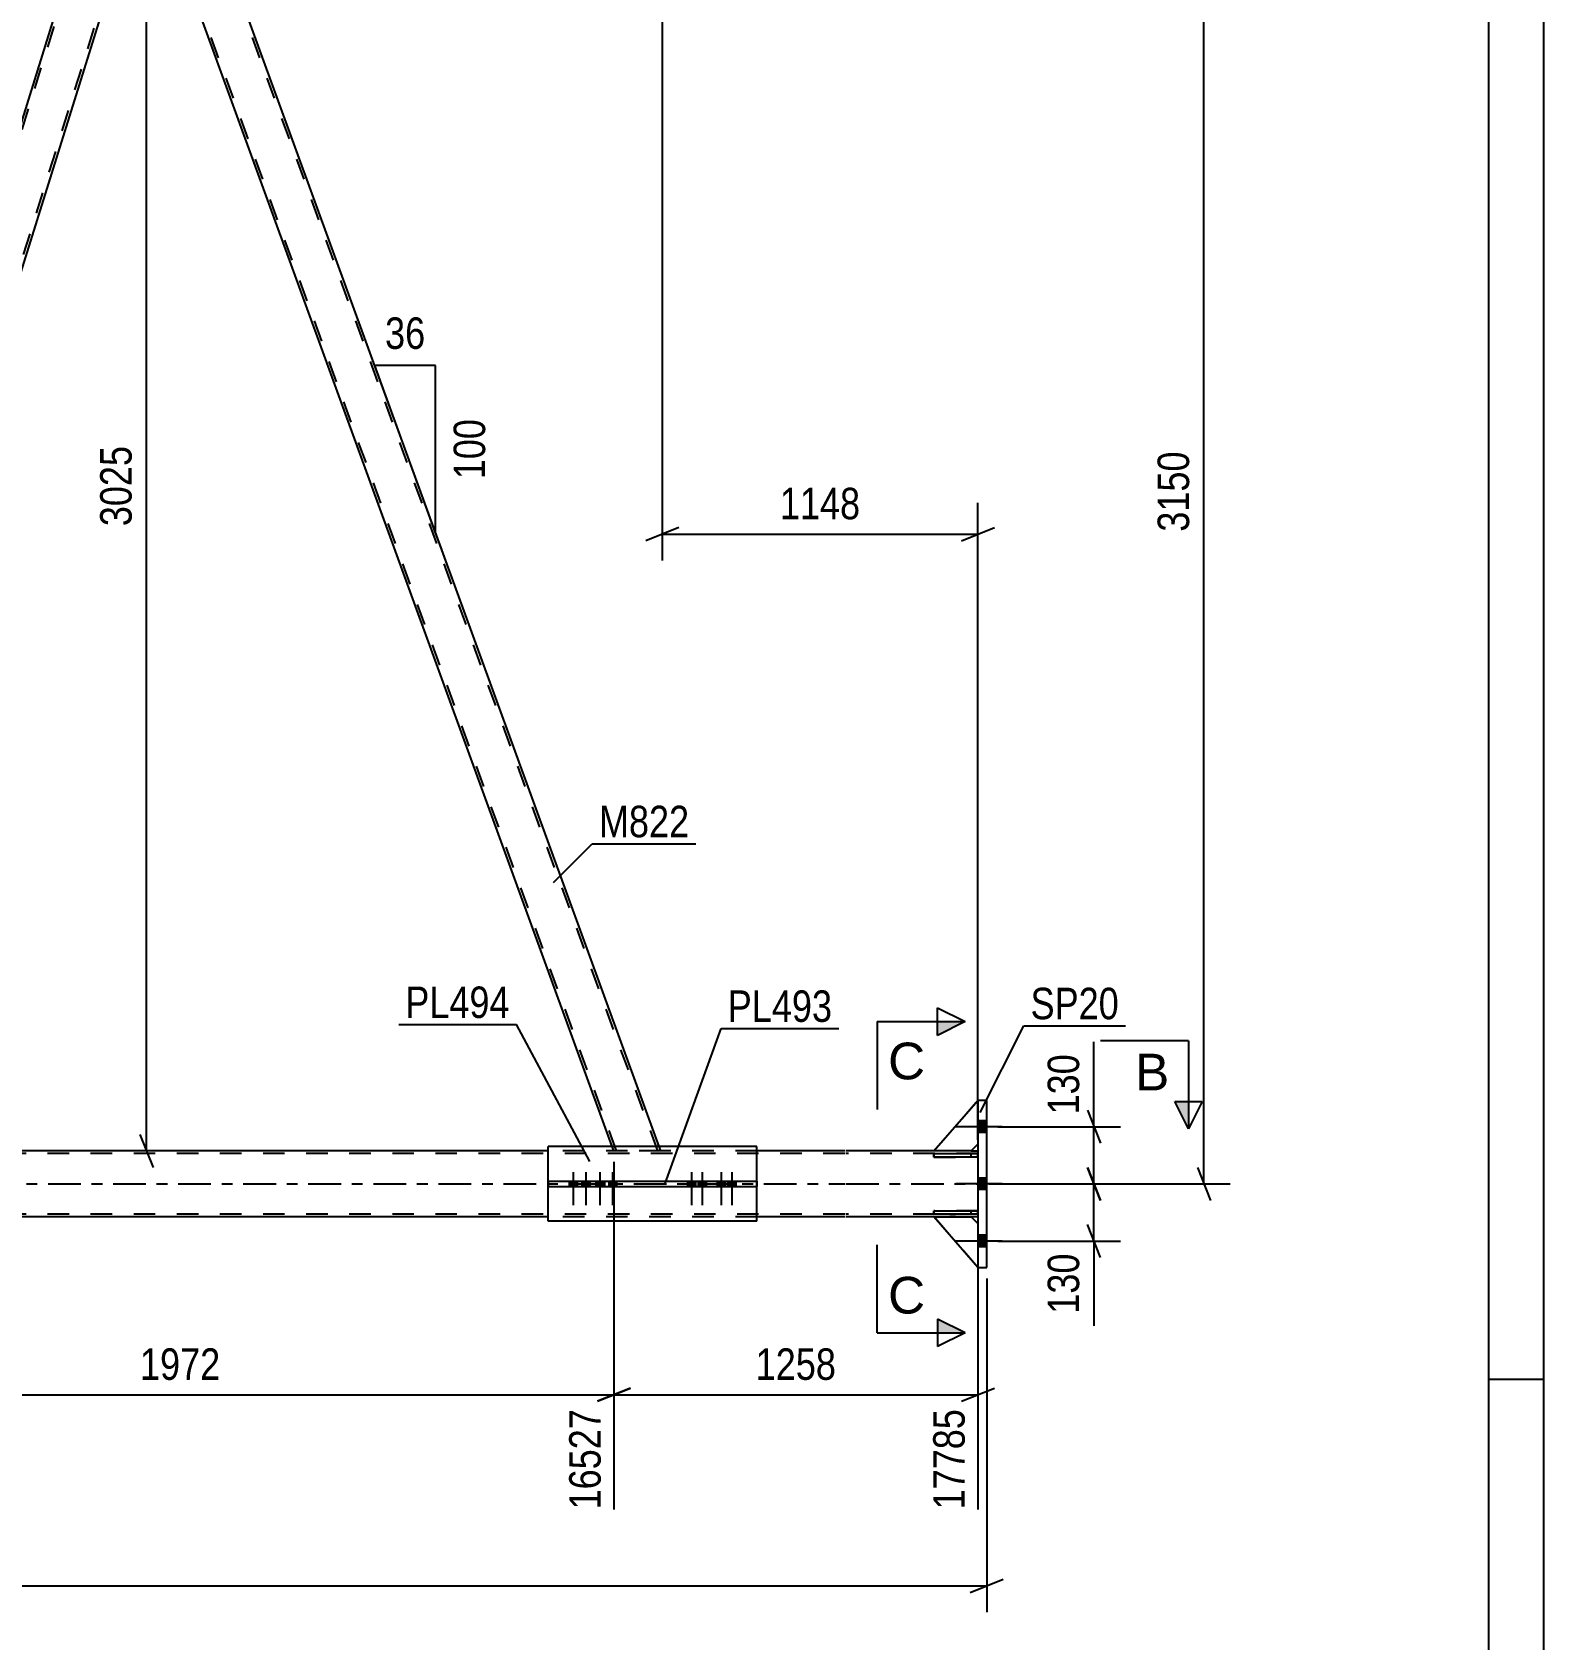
# Model space of a CAD drawing. Header units: millimetres. Extents: x -57 to 784, y -442 to 152.
# Drawn here: x 646.1 to 783.6, y -167.5 to -21.2 of the extents above; entities that cross this region are included whole.
import ezdxf

# ---------------------------------------------------------------- set-up
doc = ezdxf.new("R2010")
doc.units = ezdxf.units.MM
doc.linetypes.add('DXK_LINE_DOT2', pattern=[3.9198, 1.9599, -1.9599])
doc.linetypes.add('DXK_LINE_DOT3', pattern=[5.9187, 2.979, -0.9799, 0.9799, -0.9799])
doc.styles.add('Arial', font='ARIAL.TTF', dxfattribs={"height": 0.2})
doc.styles.add('Arial Narrow', font='ARIALN.TTF', dxfattribs={"height": 0.2})

# ---------------------------------------------------------------- blocks, each defined once
blk = doc.blocks.new('Unknown-761523242-1114')
at = {"color": 5, "linetype": 'Continuous'}
for p, q in [((783.59, -441.81), (783.59, 152.19)), ((778.59, -436.81), (778.59, 147.19)), ((783.59, -143.81), (778.59, -143.81))]:
    blk.add_line(p, q, dxfattribs=at)
blk = doc.blocks.new('Part-761523242-5985 - 5969')
at = {"color": 2, "linetype": 'Continuous'}
for p, q in [((712.01, -122.59), (693.01, -122.59)), ((693.01, -125.75), (693.01, -122.59)), ((712.01, -125.75), (712.01, -122.59)), ((693.01, -129.39), (693.01, -126.23)), ((712.01, -129.39), (712.01, -126.23)), ((712.01, -129.39), (693.01, -129.39))]:
    blk.add_line(p, q, dxfattribs=at)
at = {"color": 7, "linetype": 'DXK_LINE_DOT2'}
for p, q in [((693.01, -126.23), (693.01, -125.75)), ((712.01, -126.23), (712.01, -125.75))]:
    blk.add_line(p, q, dxfattribs=at)
blk = doc.blocks.new('Part-761523242-6342 - 5969')
at = {"color": 2, "linetype": 'Continuous'}
for p, q in [((732.11, -133.6), (728.11, -129)), ((728.11, -129), (731.51, -129)), ((731.51, -129), (732.11, -129.6))]:
    blk.add_line(p, q, dxfattribs=at)
at = {"color": 7, "linetype": 'DXK_LINE_DOT2'}
blk.add_line((732.11, -129.6), (732.11, -133.6), dxfattribs=at)
blk = doc.blocks.new('Part-761523242-6338 - 5969')
at = {"color": 2, "linetype": 'Continuous'}
for p, q in [((728.11, -128.76), (728.11, -128.44)), ((728.11, -128.44), (732.11, -128.44)), ((732.11, -128.44), (732.11, -128.76)), ((732.11, -128.76), (728.11, -128.76))]:
    blk.add_line(p, q, dxfattribs=at)
at = {"color": 7, "linetype": 'DXK_LINE_DOT2'}
blk.add_line((731.51, -128.76), (731.51, -128.44), dxfattribs=at)
blk = doc.blocks.new('Part-761523242-6072 - 5969')
at = {"color": 2, "linetype": 'Continuous'}
for p, q in [((732.91, -118.4), (732.11, -118.4)), ((732.11, -118.4), (732.11, -133.6)), ((732.91, -133.6), (732.91, -118.4)), ((732.11, -133.6), (732.91, -133.6))]:
    blk.add_line(p, q, dxfattribs=at)
blk = doc.blocks.new('Part-761523242-6092 - 5969')
at = {"color": 7, "linetype": 'DXK_LINE_DOT2'}
for p, q in [((720.01, -123.24), (37.91, -123.24)), ((712.01, -123), (693.01, -123)), ((732.11, -123.24), (720.11, -123.24)), ((731.51, -123), (728.11, -123)), ((732.11, -123), (732.11, -129)), ((720.01, -128.76), (37.91, -128.76)), ((712.01, -129), (693.01, -129)), ((732.11, -128.76), (720.11, -128.76)), ((731.51, -129), (728.11, -129))]:
    blk.add_line(p, q, dxfattribs=at)
at = {"color": 2, "linetype": 'Continuous'}
for p, q in [((693.01, -123), (629.21, -123)), ((720.01, -123), (712.01, -123)), ((728.11, -123), (720.11, -123)), ((731.51, -123), (732.11, -123)), ((693.01, -129), (629.21, -129)), ((720.01, -129), (712.01, -129)), ((728.11, -129), (720.11, -129)), ((732.11, -129), (731.51, -129))]:
    blk.add_line(p, q, dxfattribs=at)
at = {"color": 7, "linetype": 'DXK_LINE_DOT3'}
for p, q in [((37.91, -126), (720.01, -126)), ((720.11, -126), (732.11, -126))]:
    blk.add_line(p, q, dxfattribs=at)
blk = doc.blocks.new('Part-761523242-6107 - 5969')
at = {"color": 2, "linetype": 'Continuous'}
for p, q in [((653.52, -2.4), (616.94, -119.75)), ((656.51, -6.25), (655.1, -2.4)), ((656.51, -6.25), (620.24, -122.59)), ((616.94, -119.75), (617.97, -122.59))]:
    blk.add_line(p, q, dxfattribs=at)
at = {"color": 7, "linetype": 'DXK_LINE_DOT2'}
for p, q in [((653.89, -2), (617.07, -120.12)), ((653.64, -2), (653.52, -2.4)), ((654.96, -2), (653.64, -2)), ((655.1, -2.4), (654.96, -2)), ((656.37, -5.88), (619.86, -123)), ((618.12, -123), (617.97, -122.59)), ((620.24, -122.59), (620.12, -123)), ((620.12, -123), (618.12, -123))]:
    blk.add_line(p, q, dxfattribs=at)
blk = doc.blocks.new('Part-761523242-6157 - 5969')
at = {"color": 7, "linetype": 'DXK_LINE_DOT2'}
for p, q in [((659.22, -2), (654.96, -2)), ((656.51, -6.25), (654.96, -2)), ((699.25, -123), (655.21, -2)), ((703, -123), (658.96, -2)), ((659.36, -2.4), (659.22, -2)), ((699, -123), (698.85, -122.59)), ((703.26, -123), (703.11, -122.59)), ((703.26, -123), (699, -123))]:
    blk.add_line(p, q, dxfattribs=at)
at = {"color": 2, "linetype": 'Continuous'}
for p, q in [((703.11, -122.59), (659.36, -2.4)), ((698.85, -122.59), (656.51, -6.25))]:
    blk.add_line(p, q, dxfattribs=at)
blk = doc.blocks.new('Part-761523242-6555 - 5969')
at = {"color": 7, "linetype": 'DXK_LINE_DOT2'}
for p, q in [((728.11, -123), (732.11, -118.4)), ((732.11, -118.4), (732.11, -122.4)), ((732.11, -122.4), (731.51, -123)), ((731.51, -123), (728.11, -123))]:
    blk.add_line(p, q, dxfattribs=at)
blk = doc.blocks.new('Part-761523242-6339 - 5969')
at = {"color": 2, "linetype": 'Continuous'}
for p, q in [((728.11, -123.56), (728.11, -123.24)), ((728.11, -123.24), (732.11, -123.24)), ((732.11, -123.56), (728.11, -123.56)), ((732.11, -123.24), (732.11, -123.56))]:
    blk.add_line(p, q, dxfattribs=at)
at = {"color": 7, "linetype": 'DXK_LINE_DOT2'}
blk.add_line((731.51, -123.56), (731.51, -123.24), dxfattribs=at)
blk = doc.blocks.new('Part-761523242-6340 - 5969')
at = {"color": 7, "linetype": 'DXK_LINE_DOT2'}
for p, q in [((732.11, -128.44), (728.11, -128.44)), ((728.11, -128.44), (728.11, -128.76)), ((731.51, -128.76), (731.51, -128.44)), ((732.11, -128.76), (732.11, -128.44)), ((728.11, -128.76), (732.11, -128.76))]:
    blk.add_line(p, q, dxfattribs=at)
blk = doc.blocks.new('Part-761523242-6341 - 5969')
at = {"color": 7, "linetype": 'DXK_LINE_DOT2'}
for p, q in [((732.11, -123.24), (728.11, -123.24)), ((728.11, -123.24), (728.11, -123.56)), ((728.11, -123.56), (732.11, -123.56)), ((731.51, -123.56), (731.51, -123.24)), ((732.11, -123.56), (732.11, -123.24))]:
    blk.add_line(p, q, dxfattribs=at)
blk = doc.blocks.new('Part-761523242-6344 - 5969')
at = {"color": 2, "linetype": 'Continuous'}
for p, q in [((728.11, -123), (732.11, -118.4)), ((732.11, -122.4), (731.51, -123)), ((731.51, -123), (728.11, -123))]:
    blk.add_line(p, q, dxfattribs=at)
at = {"color": 7, "linetype": 'DXK_LINE_DOT2'}
blk.add_line((732.11, -118.4), (732.11, -122.4), dxfattribs=at)
blk = doc.blocks.new('Part-761523242-6393 - 5969')
at = {"color": 2, "linetype": 'Continuous'}
for p, q in [((693.01, -125.75), (712.01, -125.75)), ((693.01, -125.75), (693.01, -126.23)), ((698.19, -126.23), (698.19, -125.75)), ((705.71, -125.75), (705.71, -126.23)), ((712.01, -125.75), (712.01, -126.23)), ((693.01, -126.23), (712.01, -126.23))]:
    blk.add_line(p, q, dxfattribs=at)
blk = doc.blocks.new('Bolt-761523242-6432 - 5969')
at = {"linetype": 'Continuous'}
for points in [[(732.11, -120.28), (732.11, -121.32), (732.91, -121.32), (732.91, -120.28)], [(732.11, -120.28), (732.11, -121.32), (732.91, -121.32), (732.91, -120.28)], [(732.11, -120.28), (732.11, -121.32), (732.91, -121.32), (732.91, -120.28)], [(732.11, -125.48), (732.11, -126.52), (732.91, -126.52), (732.91, -125.48)], [(732.11, -125.48), (732.11, -126.52), (732.91, -126.52), (732.91, -125.48)], [(732.11, -130.68), (732.11, -131.72), (732.91, -131.72), (732.91, -130.68)], [(732.11, -130.68), (732.11, -131.72), (732.91, -131.72), (732.91, -130.68)], [(732.11, -130.68), (732.11, -131.72), (732.91, -131.72), (732.91, -130.68)]]:
    blk.add_hatch(color=1, dxfattribs=at).paths.add_polyline_path(points)
at = {"color": 1, "linetype": 'Continuous'}
for p, q in [((734.31, -120.8), (730.11, -120.8)), ((734.31, -120.8), (730.11, -120.8)), ((734.31, -120.8), (730.11, -120.8)), ((732.91, -120.28), (732.11, -120.28)), ((732.91, -120.28), (732.11, -120.28)), ((732.91, -120.28), (732.11, -120.28)), ((732.91, -121.32), (732.11, -121.32)), ((732.91, -121.32), (732.11, -121.32)), ((732.91, -121.32), (732.11, -121.32)), ((732.91, -125.48), (732.11, -125.48)), ((732.91, -125.48), (732.11, -125.48)), ((734.31, -126), (730.11, -126)), ((734.31, -126), (730.11, -126)), ((732.91, -126.52), (732.11, -126.52)), ((732.91, -126.52), (732.11, -126.52)), ((734.31, -131.2), (730.11, -131.2)), ((734.31, -131.2), (730.11, -131.2)), ((734.31, -131.2), (730.11, -131.2)), ((732.91, -130.68), (732.11, -130.68)), ((732.91, -130.68), (732.11, -130.68)), ((732.91, -130.68), (732.11, -130.68)), ((732.91, -131.72), (732.11, -131.72)), ((732.91, -131.72), (732.11, -131.72)), ((732.91, -131.72), (732.11, -131.72))]:
    blk.add_line(p, q, dxfattribs=at)
blk = doc.blocks.new('Bolt-761523242-6480 - 5969')
at = {"linetype": 'Continuous'}
for points in [[(695.65, -125.75), (694.93, -125.75), (694.93, -126.23), (695.65, -126.23)], [(696.81, -125.75), (696.09, -125.75), (696.09, -126.23), (696.81, -126.23)], [(698.08, -125.75), (697.36, -125.75), (697.36, -126.23), (698.08, -126.23)], [(699.25, -125.75), (698.53, -125.75), (698.53, -126.23), (699.25, -126.23)]]:
    blk.add_hatch(color=1, dxfattribs=at).paths.add_polyline_path(points)
at = {"color": 1, "linetype": 'Continuous'}
for p, q in [((694.93, -125.75), (694.93, -126.23)), ((695.29, -124.95), (695.29, -127.95)), ((695.65, -125.75), (695.65, -126.23)), ((696.09, -125.75), (696.09, -126.23)), ((696.45, -124.95), (696.45, -127.95)), ((696.81, -125.75), (696.81, -126.23)), ((697.36, -125.75), (697.36, -126.23)), ((697.72, -124.95), (697.72, -127.95)), ((698.08, -125.75), (698.08, -126.23)), ((698.53, -125.75), (698.53, -126.23)), ((698.89, -124.95), (698.89, -127.95)), ((699.25, -125.75), (699.25, -126.23))]:
    blk.add_line(p, q, dxfattribs=at)
blk = doc.blocks.new('Bolt-761523242-6481 - 5969')
at = {"linetype": 'Continuous'}
for points in [[(706.43, -125.75), (705.71, -125.75), (705.71, -126.23), (706.43, -126.23)], [(707.39, -125.75), (706.67, -125.75), (706.67, -126.23), (707.39, -126.23)], [(709.13, -125.75), (708.41, -125.75), (708.41, -126.23), (709.13, -126.23)], [(710.1, -125.75), (709.38, -125.75), (709.38, -126.23), (710.1, -126.23)]]:
    blk.add_hatch(color=1, dxfattribs=at).paths.add_polyline_path(points)
at = {"color": 1, "linetype": 'Continuous'}
for p, q in [((705.71, -125.75), (705.71, -126.23)), ((706.07, -124.95), (706.07, -127.95)), ((706.43, -125.75), (706.43, -126.23)), ((706.67, -125.75), (706.67, -126.23)), ((707.03, -124.95), (707.03, -127.95)), ((707.39, -125.75), (707.39, -126.23)), ((708.41, -125.75), (708.41, -126.23)), ((708.77, -124.95), (708.77, -127.95)), ((709.13, -125.75), (709.13, -126.23)), ((709.38, -125.75), (709.38, -126.23)), ((709.74, -124.95), (709.74, -127.95)), ((710.1, -125.75), (710.1, -126.23))]:
    blk.add_line(p, q, dxfattribs=at)
blk = doc.blocks.new('Part-761523242-6554 - 5969')
at = {"color": 7, "linetype": 'DXK_LINE_DOT2'}
for p, q in [((732.11, -133.6), (728.11, -129)), ((728.11, -129), (731.51, -129)), ((731.51, -129), (732.11, -129.6)), ((732.11, -129.6), (732.11, -133.6))]:
    blk.add_line(p, q, dxfattribs=at)
blk = doc.blocks.new('StraightDimension-761523242-26417 - 5969')
at = {"color": 7, "linetype": 'Continuous'}
for p, q in [((732.91, -134.6), (732.91, -164.98)), ((731.41, -163.18), (734.41, -161.98)), ((-0.64, -162.58), (732.91, -162.58))]:
    blk.add_line(p, q, dxfattribs=at)
blk = doc.blocks.new('StraightDimension-761523242-26620 - 5969')
at = {"color": 7, "linetype": 'Continuous'}
for p, q in [((657.09, -3.5), (655.89, -0.5)), ((665.03, -2), (653.64, -2)), ((656.49, -123), (656.49, -2)), ((655.89, -121.5), (657.09, -124.5)), ((673.8, -123), (653.64, -123))]:
    blk.add_line(p, q, dxfattribs=at)
at = {"color": 0}
blk.add_wipeout([(655.74, -58.24), (651.54, -58.24), (651.54, -66.76), (655.74, -66.76)], dxfattribs=at)
at = {"color": 3, "style": 'Arial Narrow'}
blk.add_text('3025', height=2.863, rotation=90.0002, dxfattribs=at).set_placement((655.14, -66.16))
blk = doc.blocks.new('StraightDimension-761523242-26389 - 5969')
at = {"color": 7, "linetype": 'Continuous'}
for p, q in [((703.4, -3), (703.4, -69.28)), ((732.11, -122), (732.11, -64.03)), ((704.9, -66.28), (701.9, -67.48)), ((703.4, -66.88), (732.11, -66.88)), ((730.61, -67.48), (733.61, -66.28))]:
    blk.add_line(p, q, dxfattribs=at)
at = {"color": 0}
blk.add_wipeout([(722.01, -66.13), (722.01, -61.93), (713.5, -61.93), (713.5, -66.13)], dxfattribs=at)
at = {"color": 3, "style": 'Arial Narrow'}
blk.add_text('1148', height=2.863, dxfattribs=at).set_placement((714.1, -65.53))
blk = doc.blocks.new('StraightDimension-761523242-8528 - 5969')
at = {"color": 7, "linetype": 'Continuous'}
for p, q in [((742.07, -124.5), (743.27, -127.5)), ((733.91, -126), (745.07, -126)), ((742.67, -131.2), (742.67, -126)), ((743.27, -132.7), (742.07, -129.7)), ((733.91, -131.2), (745.07, -131.2)), ((742.67, -131.2), (742.67, -138.93)), ((742.67, -131.2), (742.67, -138.93))]:
    blk.add_line(p, q, dxfattribs=at)
at = {"color": 0}
blk.add_wipeout([(741.92, -131.73), (737.72, -131.73), (737.72, -138.41), (741.92, -138.41)], dxfattribs=at)
at = {"color": 3, "style": 'Arial Narrow'}
blk.add_text('130', height=2.863, rotation=90.0002, dxfattribs=at).set_placement((741.32, -137.81))
blk = doc.blocks.new('StraightDimension-761523242-25932 - 5969')
at = {"color": 7, "linetype": 'Continuous'}
for p, q in [((620.12, -124), (620.12, -155.62)), ((699, -124), (699, -155.62)), ((621.62, -144.58), (618.62, -145.78)), ((697.5, -145.78), (700.5, -144.58)), ((620.12, -145.18), (699, -145.18))]:
    blk.add_line(p, q, dxfattribs=at)
at = {"color": 0}
blk.add_wipeout([(663.81, -144.43), (663.81, -140.23), (655.3, -140.23), (655.3, -144.43)], dxfattribs=at)
at = {"color": 3, "style": 'Arial Narrow'}
blk.add_text('1972', height=2.863, dxfattribs=at).set_placement((655.9, -143.83))
at = {"color": 0, "linetype": 'Continuous'}
blk.add_wipeout([(698.4, -145.88), (694.2, -145.88), (694.2, -156.22), (698.4, -156.22)], dxfattribs=at)
at = {"color": 3, "linetype": 'Continuous', "style": 'Arial Narrow'}
blk.add_text('16527', height=2.863, rotation=90.0002, dxfattribs=at).set_placement((697.8, -155.62))
blk = doc.blocks.new('StraightDimension-761523242-25931 - 5969')
at = {"color": 7, "linetype": 'Continuous'}
for p, q in [((699, -124), (699, -155.62)), ((732.11, -130), (732.11, -155.62)), ((700.5, -144.58), (697.5, -145.78)), ((730.61, -145.78), (733.61, -144.58)), ((699, -145.18), (732.11, -145.18))]:
    blk.add_line(p, q, dxfattribs=at)
at = {"color": 0}
blk.add_wipeout([(719.81, -144.43), (719.81, -140.23), (711.3, -140.23), (711.3, -144.43)], dxfattribs=at)
at = {"color": 3, "style": 'Arial Narrow'}
blk.add_text('1258', height=2.863, dxfattribs=at).set_placement((711.9, -143.83))
at = {"color": 0, "linetype": 'Continuous'}
blk.add_wipeout([(731.51, -145.88), (727.31, -145.88), (727.31, -156.22), (731.51, -156.22)], dxfattribs=at)
at = {"color": 3, "linetype": 'Continuous', "style": 'Arial Narrow'}
blk.add_text('17785', height=2.863, rotation=90.0002, dxfattribs=at).set_placement((730.91, -155.62))
blk = doc.blocks.new('AngleDimension-761523242-21254 - 5969')
at = {"color": 7, "linetype": 'Continuous'}
for p, q in [((682.79, -51.53), (677.25, -51.53)), ((682.79, -66.76), (677.25, -51.53)), ((682.79, -66.76), (682.79, -51.53)), ((683.34, -68.27), (682.79, -66.76))]:
    blk.add_line(p, q, dxfattribs=at)
at = {"color": 0}
for points in [[(682.44, -50.63), (682.44, -46.43), (677.59, -46.43), (677.59, -50.63)], [(687.89, -55.8), (683.69, -55.8), (683.69, -62.49), (687.89, -62.49)]]:
    blk.add_wipeout(points, dxfattribs=at)
at = {"color": 3, "style": 'Arial Narrow'}
blk.add_text('36', height=2.863, dxfattribs=at).set_placement((678.19, -50.03))
blk.add_text('100', height=2.863, rotation=90.0002, dxfattribs=at).set_placement((687.29, -61.89))
blk = doc.blocks.new('StraightDimension-761523242-8487 - 5969')
at = {"color": 7, "linetype": 'Continuous'}
for p, q in [((753.27, -1.5), (752.07, 1.5)), ((704.4, 0), (755.07, 0)), ((752.67, -126), (752.67, 0)), ((752.07, -124.5), (753.27, -127.5)), ((733.11, -126), (755.07, -126))]:
    blk.add_line(p, q, dxfattribs=at)
at = {"color": 0}
blk.add_wipeout([(751.92, -58.74), (747.72, -58.74), (747.72, -67.26), (751.92, -67.26)], dxfattribs=at)
at = {"color": 3, "style": 'Arial Narrow'}
blk.add_text('3150', height=2.863, rotation=90.0002, dxfattribs=at).set_placement((751.32, -66.66))
blk = doc.blocks.new('StraightDimension-761523242-8520 - 5969')
at = {"color": 7, "linetype": 'Continuous'}
for p, q in [((742.67, -120.8), (742.67, -113.07)), ((742.67, -120.8), (742.67, -113.07)), ((742.07, -119.3), (743.27, -122.3)), ((733.91, -120.8), (745.07, -120.8)), ((742.67, -126), (742.67, -120.8)), ((743.27, -127.5), (742.07, -124.5)), ((733.91, -126), (745.07, -126))]:
    blk.add_line(p, q, dxfattribs=at)
at = {"color": 0}
blk.add_wipeout([(741.92, -113.59), (737.72, -113.59), (737.72, -120.28), (741.92, -120.28)], dxfattribs=at)
at = {"color": 3, "style": 'Arial Narrow'}
blk.add_text('130', height=2.863, rotation=90.0002, dxfattribs=at).set_placement((741.32, -119.68))
blk = doc.blocks.new('Mark-761523242-5981 - 5969')
at = {"color": 0}
blk.add_wipeout([(689.54, -110.91), (689.54, -107.91), (680.03, -107.91), (680.03, -110.91)], dxfattribs=at)
blk.add_wipeout([(689.54, -110.91), (689.54, -107.91), (680.03, -107.91), (680.03, -110.91)], dxfattribs=at)
at = {"color": 30, "linetype": 'Continuous'}
for p in [(679.43, -111.51), (696.82, -123.96)]:
    blk.add_line(p, (690.14, -111.51), dxfattribs=at)
at = {"color": 3, "style": 'Arial Narrow'}
blk.add_text('PL494', height=2.863, dxfattribs=at).set_placement((680.03, -110.91))
blk = doc.blocks.new('Mark-761523242-6068 - 5969')
at = {"color": 0}
blk.add_wipeout([(744.94, -111.02), (744.94, -108.02), (736.9, -108.02), (736.9, -111.02)], dxfattribs=at)
blk.add_wipeout([(744.94, -111.02), (744.94, -108.02), (736.9, -108.02), (736.9, -111.02)], dxfattribs=at)
at = {"color": 30, "linetype": 'Continuous'}
for p, q in [((732.32, -119.52), (736.3, -111.62)), ((736.3, -111.62), (745.54, -111.62))]:
    blk.add_line(p, q, dxfattribs=at)
at = {"color": 3, "style": 'Arial Narrow'}
blk.add_text('SP20', height=2.863, dxfattribs=at).set_placement((736.9, -111.02))
blk = doc.blocks.new('Mark-761523242-20993 - 5969')
at = {"color": 0}
blk.add_wipeout([(705.87, -94.46), (705.87, -91.46), (697.64, -91.46), (697.64, -94.46)], dxfattribs=at)
blk.add_wipeout([(705.87, -94.46), (705.87, -91.46), (697.64, -91.46), (697.64, -94.46)], dxfattribs=at)
at = {"color": 30, "linetype": 'Continuous'}
for p, q in [((693.51, -98.59), (697.04, -95.06)), ((697.04, -95.06), (706.47, -95.06))]:
    blk.add_line(p, q, dxfattribs=at)
at = {"color": 3, "style": 'Arial Narrow'}
blk.add_text('M822', height=2.863, dxfattribs=at).set_placement((697.64, -94.46))
blk = doc.blocks.new('Mark-761523242-6389 - 5969')
at = {"color": 0}
blk.add_wipeout([(718.87, -111.26), (718.87, -108.26), (709.36, -108.26), (709.36, -111.26)], dxfattribs=at)
blk.add_wipeout([(718.87, -111.26), (718.87, -108.26), (709.36, -108.26), (709.36, -111.26)], dxfattribs=at)
at = {"color": 30, "linetype": 'Continuous'}
for p, q in [((703.68, -125.98), (708.76, -111.86)), ((708.76, -111.86), (719.47, -111.86))]:
    blk.add_line(p, q, dxfattribs=at)
at = {"color": 3, "style": 'Arial Narrow'}
blk.add_text('PL493', height=2.863, dxfattribs=at).set_placement((709.36, -111.26))
blk = doc.blocks.new('SectionMark-761523242-8557 - 5969')
at = {"linetype": 'Continuous'}
for points in [[(728.44, -112.49), (728.44, -111.24), (730.94, -111.24)], [(728.44, -139.55), (728.44, -138.3), (730.94, -139.55)]]:
    blk.add_hatch(color=6, dxfattribs=at).paths.add_polyline_path(points)
at = {"color": 6, "linetype": 'Continuous'}
for p, q in [((728.44, -112.49), (728.44, -109.99)), ((728.44, -109.99), (730.94, -111.24)), ((722.94, -111.24), (722.94, -119.24)), ((722.94, -111.24), (730.94, -111.24)), ((730.94, -111.24), (728.44, -112.49)), ((722.94, -139.55), (722.94, -131.55)), ((730.94, -139.55), (728.44, -138.3)), ((728.44, -138.3), (728.44, -140.8)), ((722.94, -139.55), (730.94, -139.55)), ((730.94, -139.55), (728.44, -140.8))]:
    blk.add_line(p, q, dxfattribs=at)
at = {"color": 0, "linetype": 'Continuous'}
for points in [[(727.31, -116.49), (727.31, -112.99), (723.94, -112.99), (723.94, -116.49)], [(727.31, -137.8), (727.31, -134.3), (723.94, -134.3), (723.94, -137.8)]]:
    blk.add_wipeout(points, dxfattribs=at)
at = {"color": 3, "linetype": 'Continuous', "style": 'Arial'}
for p in [(723.94, -116.49), (723.94, -137.8)]:
    blk.add_text('C', height=3.34, dxfattribs=at).set_placement(p)
blk = doc.blocks.new('SectionMark-761523242-8565 - 5969')
at = {"linetype": 'Continuous'}
blk.add_hatch(color=6, dxfattribs=at).paths.add_polyline_path([(750.02, -118.5), (751.27, -118.5), (751.27, -121)])
at = {"color": 6, "linetype": 'Continuous'}
for p, q in [((751.27, -113), (743.27, -113)), ((751.27, -113), (751.27, -121)), ((750.02, -118.5), (752.52, -118.5)), ((751.27, -121), (750.02, -118.5)), ((752.52, -118.5), (751.27, -121))]:
    blk.add_line(p, q, dxfattribs=at)
at = {"color": 0, "linetype": 'Continuous'}
blk.add_wipeout([(749.52, -117.5), (749.52, -114), (746.41, -114), (746.41, -117.5)], dxfattribs=at)
at = {"color": 3, "linetype": 'Continuous', "style": 'Arial'}
blk.add_text('B', height=3.34, dxfattribs=at).set_placement((746.41, -117.5))

msp = doc.modelspace()

# ---------------------------------------------------------------- block references
for name in ['Unknown-761523242-1114', 'Part-761523242-6107 - 5969', 'Part-761523242-6157 - 5969', 'Part-761523242-6555 - 5969', 'Part-761523242-6344 - 5969', 'Part-761523242-6072 - 5969', 'Bolt-761523242-6432 - 5969', 'Part-761523242-5985 - 5969', 'Part-761523242-6092 - 5969', 'Part-761523242-6339 - 5969', 'Part-761523242-6341 - 5969', 'Part-761523242-6393 - 5969', 'Bolt-761523242-6480 - 5969', 'Bolt-761523242-6481 - 5969', 'Part-761523242-6338 - 5969', 'Part-761523242-6340 - 5969', 'Part-761523242-6342 - 5969', 'Part-761523242-6554 - 5969']:
    msp.add_blockref(name, (0, 0))

# ---------------------------------------------------------------- next in the draw order: block references
msp.add_blockref('StraightDimension-761523242-26417 - 5969', (0, 0))

# ---------------------------------------------------------------- next in the draw order: block references
for name in ['StraightDimension-761523242-26620 - 5969', 'StraightDimension-761523242-26389 - 5969', 'AngleDimension-761523242-21254 - 5969', 'StraightDimension-761523242-8528 - 5969']:
    msp.add_blockref(name, (0, 0))

# ---------------------------------------------------------------- next in the draw order: block references
msp.add_blockref('StraightDimension-761523242-25932 - 5969', (0, 0))

# ---------------------------------------------------------------- next in the draw order: block references
msp.add_blockref('StraightDimension-761523242-25931 - 5969', (0, 0))

# ---------------------------------------------------------------- next in the draw order: block references
for name in ['StraightDimension-761523242-8487 - 5969', 'Mark-761523242-5981 - 5969']:
    msp.add_blockref(name, (0, 0))

# ---------------------------------------------------------------- next in the draw order: block references
for name in ['Mark-761523242-20993 - 5969', 'Mark-761523242-6389 - 5969', 'SectionMark-761523242-8557 - 5969', 'StraightDimension-761523242-8520 - 5969']:
    msp.add_blockref(name, (0, 0))

# ---------------------------------------------------------------- next in the draw order: block references
msp.add_blockref('Mark-761523242-6068 - 5969', (0, 0))

# ---------------------------------------------------------------- next in the draw order: block references
msp.add_blockref('SectionMark-761523242-8565 - 5969', (0, 0))

doc.saveas('drawing.dxf')
